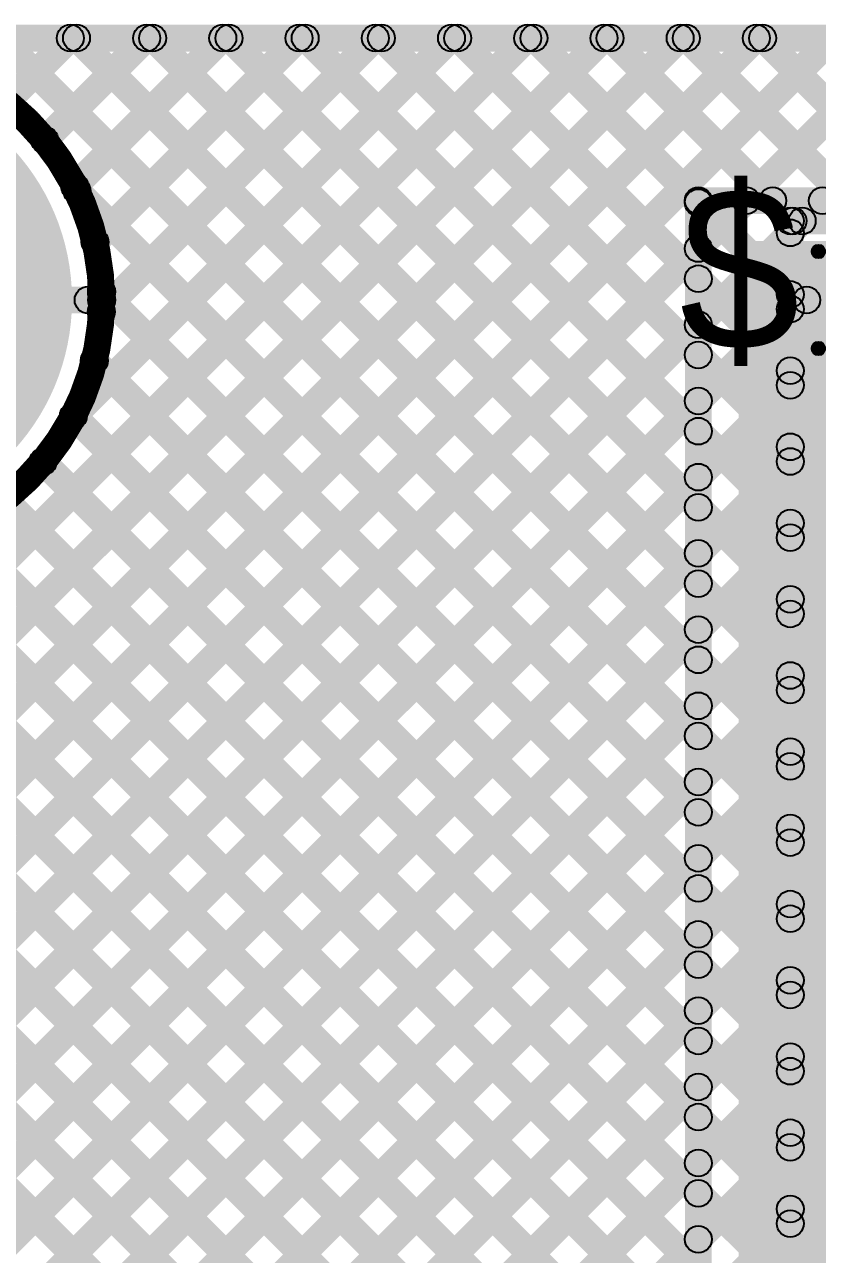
# Model space of a CAD drawing. Header units: millimetres. Extents: x -0.19 to 0.89, y -0.11 to 1.68.
# Drawn here: x 0.0651 to 0.3593, y 1.2206 to 1.677 of the extents above; entities that cross this region are included whole.
import ezdxf

# ---------------------------------------------------------------- set-up
doc = ezdxf.new("R2010")
doc.units = ezdxf.units.MM
doc.header["$MEASUREMENT"] = 0
for name, color, linetype in [('BottomLayer', 5, 'Continuous'), ('BottomPaste', 16, 'Continuous'), ('BottomSolder', 6, 'Continuous'), ('TopLayer', 1, 'Continuous'), ('TopOverlay', 2, 'Continuous'), ('TopPaste', 8, 'Continuous'), ('TopSolder', 216, 'Continuous')]:
    doc.layers.add(name, color=color, linetype=linetype)

# ---------------------------------------------------------------- blocks, each defined once
blk = doc.blocks.new('RES_0603_B_4')
at = {"layer": 'BottomLayer'}
for points in [[(-0.045, -0.0175), (-0.045, 0.0175), (-0.015, 0.0175), (-0.015, -0.0175)], [(0.015, -0.0175), (0.015, 0.0175), (0.045, 0.0175), (0.045, -0.0175)]]:
    blk.add_hatch(color=5, dxfattribs=at).paths.add_polyline_path(points)
at = {"layer": 'BottomPaste'}
for points in [[(-0.045, -0.0175), (-0.045, 0.0175), (-0.015, 0.0175), (-0.015, -0.0175)], [(0.015, -0.0175), (0.015, 0.0175), (0.045, 0.0175), (0.045, -0.0175)]]:
    blk.add_hatch(color=16, dxfattribs=at).paths.add_polyline_path(points)
at = {"layer": 'BottomSolder'}
for points in [[(-0.049, -0.0215), (-0.049, 0.0215), (-0.011, 0.0215), (-0.011, -0.0215)], [(0.011, -0.0215), (0.011, 0.0215), (0.049, 0.0215), (0.049, -0.0215)]]:
    blk.add_hatch(color=6, dxfattribs=at).paths.add_polyline_path(points)
blk = doc.blocks.new('LED_0402_7')
at = {"layer": 'TopLayer'}
for points in [[(-0.02834, -0.01378), (-0.02834, 0.01378), (-0.00866, 0.01378), (-0.00866, -0.01378)], [(0.00866, -0.01378), (0.00866, 0.01378), (0.02834, 0.01378), (0.02834, -0.01378)]]:
    blk.add_hatch(color=1, dxfattribs=at).paths.add_polyline_path(points)
at = {"layer": 'TopOverlay'}
h = blk.add_hatch(color=2, dxfattribs=at)
edge = h.paths.add_edge_path()
edge.add_arc((-0.033, 0.018), 0.0025, 0, 360)
h = blk.add_hatch(color=2, dxfattribs=at)
edge = h.paths.add_edge_path()
edge.add_arc((-0.033, 0.018), 0.0025, 0, 360)
for points in [[(-0.0085, 0.0205), (-0.0085, 0.0155), (-0.033, 0.0155), (-0.033, 0.0205)], [(0.034, 0.0205), (0.034, 0.0155), (0.0085, 0.0155), (0.0085, 0.0205)], [(0.034, -0.02), (0.054, -0.02), (0.054, 0.02), (0.034, 0.02)], [(-0.0355, 0.018), (-0.0305, 0.018), (-0.0305, -0.018), (-0.0355, -0.018)], [(0.0315, 0.018), (0.0365, 0.018), (0.0365, -0.018), (0.0315, -0.018)], [(-0.0085, -0.0155), (-0.0085, -0.0205), (-0.033, -0.0205), (-0.033, -0.0155)], [(0.034, -0.0155), (0.034, -0.0205), (0.0085, -0.0205), (0.0085, -0.0155)]]:
    blk.add_hatch(color=2, dxfattribs=at).paths.add_polyline_path(points)
h = blk.add_hatch(color=2, dxfattribs=at)
edge = h.paths.add_edge_path()
edge.add_arc((-0.0085, 0.018), 0.0025, 0, 360)
h = blk.add_hatch(color=2, dxfattribs=at)
edge = h.paths.add_edge_path()
edge.add_arc((0.0085, 0.018), 0.0025, 0, 360)
h = blk.add_hatch(color=2, dxfattribs=at)
edge = h.paths.add_edge_path()
edge.add_arc((0.034, 0.018), 0.0025, 0, 360)
h = blk.add_hatch(color=2, dxfattribs=at)
edge = h.paths.add_edge_path()
edge.add_arc((0.034, 0.018), 0.0025, 0, 360)
h = blk.add_hatch(color=2, dxfattribs=at)
edge = h.paths.add_edge_path()
edge.add_arc((-0.033, -0.018), 0.0025, 0, 360)
h = blk.add_hatch(color=2, dxfattribs=at)
edge = h.paths.add_edge_path()
edge.add_arc((-0.033, -0.018), 0.0025, 0, 360)
h = blk.add_hatch(color=2, dxfattribs=at)
edge = h.paths.add_edge_path()
edge.add_arc((-0.0085, -0.018), 0.0025, 0, 360)
h = blk.add_hatch(color=2, dxfattribs=at)
edge = h.paths.add_edge_path()
edge.add_arc((0.0085, -0.018), 0.0025, 0, 360)
h = blk.add_hatch(color=2, dxfattribs=at)
edge = h.paths.add_edge_path()
edge.add_arc((0.034, -0.018), 0.0025, 0, 360)
h = blk.add_hatch(color=2, dxfattribs=at)
edge = h.paths.add_edge_path()
edge.add_arc((0.034, -0.018), 0.0025, 0, 360)
at = {"layer": 'TopPaste'}
for points in [[(-0.02834, -0.01378), (-0.02834, 0.01378), (-0.00866, 0.01378), (-0.00866, -0.01378)], [(0.00866, -0.01378), (0.00866, 0.01378), (0.02834, 0.01378), (0.02834, -0.01378)]]:
    blk.add_hatch(color=8, dxfattribs=at).paths.add_polyline_path(points)
at = {"layer": 'TopSolder'}
for points in [[(-0.03234, -0.01778), (-0.03234, 0.01778), (-0.00466, 0.01778), (-0.00466, -0.01778)], [(0.00466, -0.01778), (0.00466, 0.01778), (0.03234, 0.01778), (0.03234, -0.01778)]]:
    blk.add_hatch(color=216, dxfattribs=at).paths.add_polyline_path(points)
at = {"layer": 'TopOverlay'}
for centre in [(-0.033, 0.018), (-0.033, 0.018), (-0.0085, 0.018), (0.0085, 0.018), (0.034, 0.018), (0.034, 0.018), (-0.033, -0.018), (-0.033, -0.018), (-0.0085, -0.018), (0.0085, -0.018), (0.034, -0.018), (0.034, -0.018)]:
    blk.add_circle(centre, 0.0025, dxfattribs=at)

msp = doc.modelspace()

# ---------------------------------------------------------------- hatches: boundary and pattern name
at = {"layer": 'BottomLayer'}
for points in [[(-0.09446, 1.2055), (-0.10154, 1.21257), (0.36143, 1.67554), (0.3685, 1.66846)], [(-0.09446, 1.23378), (-0.10154, 1.24085), (0.33315, 1.67554), (0.34022, 1.66846)], [(-0.09446, 1.26207), (-0.10154, 1.26914), (0.30486, 1.67554), (0.31193, 1.66846)], [(-0.09446, 1.29035), (-0.10154, 1.29742), (0.27658, 1.67554), (0.28365, 1.66846)], [(-0.09446, 1.31864), (-0.10154, 1.32571), (0.24829, 1.67554), (0.25536, 1.66846)], [(-0.096, 1.667), (-0.096, 1.677), (0.886, 1.677), (0.886, 1.667)], [(0.05259, 1.66846), (0.05966, 1.67554), (0.31869, 1.41651), (0.31161, 1.40944)], [(0.06185, 1.64466), (0.05478, 1.65173), (0.07859, 1.67554), (0.08566, 1.66846)], [(0.0761, 1.63062), (0.06902, 1.63769), (0.10687, 1.67554), (0.11394, 1.66846)], [(0.08678, 1.52816), (0.0797, 1.53523), (0.22001, 1.67554), (0.22708, 1.66846)], [(0.08724, 1.61347), (0.08017, 1.62054), (0.13516, 1.67554), (0.14223, 1.66846)], [(0.08087, 1.66846), (0.08795, 1.67554), (0.31869, 1.4448), (0.31161, 1.43773)], [(0.09478, 1.59274), (0.08771, 1.59981), (0.16344, 1.67554), (0.17051, 1.66846)], [(0.09717, 1.56684), (0.0901, 1.57391), (0.19173, 1.67554), (0.1988, 1.66846)], [(0.10916, 1.66846), (0.11623, 1.67554), (0.31869, 1.47308), (0.31161, 1.46601)], [(0.13744, 1.66846), (0.14451, 1.67554), (0.31869, 1.50136), (0.31161, 1.49429)], [(0.16573, 1.66846), (0.1728, 1.67554), (0.31869, 1.52965), (0.31161, 1.52258)], [(0.19401, 1.66846), (0.20108, 1.67554), (0.31869, 1.55793), (0.31161, 1.55086)], [(0.2223, 1.66846), (0.22937, 1.67554), (0.31869, 1.58622), (0.31161, 1.57915)], [(0.25058, 1.66846), (0.25765, 1.67554), (0.31869, 1.6145), (0.31161, 1.60743)], [(0.27886, 1.66846), (0.28594, 1.67554), (0.34628, 1.61519), (0.33921, 1.60812)], [(0.30715, 1.66846), (0.31422, 1.67554), (0.37457, 1.61519), (0.3675, 1.60812)], [(0.33644, 1.60812), (0.32937, 1.61519), (0.38972, 1.67554), (0.39679, 1.66846)], [(0.33543, 1.66846), (0.3425, 1.67554), (0.4072, 1.61084), (0.40013, 1.60377)], [(0.36472, 1.60812), (0.35765, 1.61519), (0.418, 1.67554), (0.42507, 1.66846)], [(0.08101, 1.61177), (0.08808, 1.61884), (0.31869, 1.38823), (0.31161, 1.38116)], [(0.31515, 1.60665), (0.31515, 1.61665), (0.38315, 1.61665), (0.38315, 1.60665)], [(0.32015, 0.793), (0.31015, 0.793), (0.31015, 1.61165), (0.32015, 1.61165)], [(-0.09446, 1.17721), (-0.10154, 1.18428), (0.31161, 1.59743), (0.31869, 1.59036)], [(0.33015, -0.02135), (0.36815, -0.02135), (0.36815, 1.59665), (0.33015, 1.59665)], [(0, 1.5698), (0, 1.5798), (0.08874, 1.5798), (0.08874, 1.5698)], [(0.09015, 1.57433), (0.09723, 1.5814), (0.31869, 1.35994), (0.31161, 1.35287)], [(-0.09446, 1.14893), (-0.10154, 1.156), (0.31161, 1.56915), (0.31869, 1.56208)], [(0.08746, 1.54874), (0.09453, 1.55581), (0.31869, 1.33166), (0.31161, 1.32459)], [(-0.09446, 1.12064), (-0.10154, 1.12772), (0.31161, 1.54087), (0.31869, 1.53379)], [(0.07972, 1.52819), (0.08679, 1.53527), (0.31869, 1.30337), (0.31161, 1.2963)], [(-0.10154, 1.51146), (-0.09446, 1.51853), (0.31869, 1.10538), (0.31161, 1.09831)], [(0.06843, 1.5112), (0.0755, 1.51827), (0.31869, 1.27509), (0.31161, 1.26802)], [(-0.09446, 1.09236), (-0.10154, 1.09943), (0.31161, 1.51258), (0.31869, 1.50551)], [(0.05405, 1.4973), (0.06112, 1.50437), (0.31869, 1.24681), (0.31161, 1.23973)], [(-0.05416, 1.49237), (-0.04709, 1.49945), (0.31869, 1.13367), (0.31161, 1.1266)], [(0.03654, 1.48653), (0.04361, 1.4936), (0.31869, 1.21852), (0.31161, 1.21145)], [(-0.10154, 1.48318), (-0.09446, 1.49025), (0.31869, 1.0771), (0.31161, 1.07003)], [(-0.09446, 1.06408), (-0.10154, 1.07115), (0.31161, 1.4843), (0.31869, 1.47723)], [(-0.01136, 1.47785), (-0.00429, 1.48493), (0.31869, 1.16195), (0.31161, 1.15488)], [(0.01533, 1.47945), (0.02241, 1.48652), (0.31869, 1.19024), (0.31161, 1.18317)], [(-0.10154, 1.45489), (-0.09446, 1.46197), (0.31869, 1.04882), (0.31161, 1.04174)], [(-0.09446, 1.03579), (-0.10154, 1.04286), (0.31161, 1.45601), (0.31869, 1.44894)], [(-0.10154, 1.42661), (-0.09446, 1.43368), (0.31869, 1.02053), (0.31161, 1.01346)], [(-0.09446, 1.00751), (-0.10154, 1.01458), (0.31161, 1.42773), (0.31869, 1.42066)], [(-0.10154, 1.39833), (-0.09446, 1.4054), (0.31869, 0.99225), (0.31161, 0.98518)], [(-0.09446, 0.97922), (-0.10154, 0.98629), (0.31161, 1.39944), (0.31869, 1.39237)], [(-0.09446, 0.95094), (-0.10154, 0.95801), (0.31161, 1.37116), (0.31869, 1.36409)], [(-0.09446, 0.92265), (-0.10154, 0.92973), (0.31161, 1.34288), (0.31869, 1.3358)], [(-0.09446, 0.89437), (-0.10154, 0.90144), (0.31161, 1.31459), (0.31869, 1.30752)], [(-0.09446, 0.86609), (-0.10154, 0.87316), (0.31161, 1.28631), (0.31869, 1.27924)], [(-0.08457, 0.84769), (-0.09164, 0.85476), (0.31161, 1.25802), (0.31869, 1.25095)], [(-0.08314, 0.82084), (-0.09021, 0.82791), (0.31161, 1.22974), (0.31869, 1.22267)]]:
    msp.add_hatch(color=5, dxfattribs=at).paths.add_polyline_path(points)
h = msp.add_hatch(color=5, dxfattribs=at)
edge = h.paths.add_edge_path()
edge.add_arc((0.08212, 1.672), 0.005, 0, 360)
h = msp.add_hatch(color=5, dxfattribs=at)
edge = h.paths.add_edge_path()
edge.add_arc((0.08441, 1.672), 0.005, 0, 360)
h = msp.add_hatch(color=5, dxfattribs=at)
edge = h.paths.add_edge_path()
edge.add_arc((0.11041, 1.672), 0.005, 0, 360)
h = msp.add_hatch(color=5, dxfattribs=at)
edge = h.paths.add_edge_path()
edge.add_arc((0.11269, 1.672), 0.005, 0, 360)
h = msp.add_hatch(color=5, dxfattribs=at)
edge = h.paths.add_edge_path()
edge.add_arc((0.13869, 1.672), 0.005, 0, 360)
h = msp.add_hatch(color=5, dxfattribs=at)
edge = h.paths.add_edge_path()
edge.add_arc((0.14098, 1.672), 0.005, 0, 360)
h = msp.add_hatch(color=5, dxfattribs=at)
edge = h.paths.add_edge_path()
edge.add_arc((0.16698, 1.672), 0.005, 0, 360)
h = msp.add_hatch(color=5, dxfattribs=at)
edge = h.paths.add_edge_path()
edge.add_arc((0.16926, 1.672), 0.005, 0, 360)
h = msp.add_hatch(color=5, dxfattribs=at)
edge = h.paths.add_edge_path()
edge.add_arc((0.19526, 1.672), 0.005, 0, 360)
h = msp.add_hatch(color=5, dxfattribs=at)
edge = h.paths.add_edge_path()
edge.add_arc((0.19755, 1.672), 0.005, 0, 360)
h = msp.add_hatch(color=5, dxfattribs=at)
edge = h.paths.add_edge_path()
edge.add_arc((0.22355, 1.672), 0.005, 0, 360)
h = msp.add_hatch(color=5, dxfattribs=at)
edge = h.paths.add_edge_path()
edge.add_arc((0.22583, 1.672), 0.005, 0, 360)
h = msp.add_hatch(color=5, dxfattribs=at)
edge = h.paths.add_edge_path()
edge.add_arc((0.25183, 1.672), 0.005, 0, 360)
h = msp.add_hatch(color=5, dxfattribs=at)
edge = h.paths.add_edge_path()
edge.add_arc((0.25412, 1.672), 0.005, 0, 360)
h = msp.add_hatch(color=5, dxfattribs=at)
edge = h.paths.add_edge_path()
edge.add_arc((0.28011, 1.672), 0.005, 0, 360)
h = msp.add_hatch(color=5, dxfattribs=at)
edge = h.paths.add_edge_path()
edge.add_arc((0.2824, 1.672), 0.005, 0, 360)
h = msp.add_hatch(color=5, dxfattribs=at)
edge = h.paths.add_edge_path()
edge.add_arc((0.3084, 1.672), 0.005, 0, 360)
h = msp.add_hatch(color=5, dxfattribs=at)
edge = h.paths.add_edge_path()
edge.add_arc((0.31068, 1.672), 0.005, 0, 360)
h = msp.add_hatch(color=5, dxfattribs=at)
edge = h.paths.add_edge_path()
edge.add_arc((0.33668, 1.672), 0.005, 0, 360)
h = msp.add_hatch(color=5, dxfattribs=at)
edge = h.paths.add_edge_path()
edge.add_arc((0.33897, 1.672), 0.005, 0, 360)
h = msp.add_hatch(color=5, dxfattribs=at)
edge = h.paths.add_edge_path()
edge.add_arc((0, 1.5748), 0.07874, 0, 360)
h = msp.add_hatch(color=5, dxfattribs=at)
edge = h.paths.add_edge_path()
edge.add_arc((0.07256, 1.63415), 0.005, 0, 360)
h = msp.add_hatch(color=5, dxfattribs=at)
edge = h.paths.add_edge_path()
edge.add_arc((0.0837, 1.61701), 0.005, 0, 360)
h = msp.add_hatch(color=5, dxfattribs=at)
edge = h.paths.add_edge_path()
edge.add_arc((0.08454, 1.6153), 0.005, 0, 360)
h = msp.add_hatch(color=5, dxfattribs=at)
edge = h.paths.add_edge_path()
edge.add_arc((0.31515, 1.61165), 0.005, 0, 360)
h = msp.add_hatch(color=5, dxfattribs=at)
edge = h.paths.add_edge_path()
edge.add_arc((0.31515, 1.61165), 0.005, 0, 360)
h = msp.add_hatch(color=5, dxfattribs=at)
edge = h.paths.add_edge_path()
edge.add_arc((0.31515, 1.61097), 0.005, 0, 360)
h = msp.add_hatch(color=5, dxfattribs=at)
edge = h.paths.add_edge_path()
edge.add_arc((0.3329, 1.61165), 0.005, 0, 360)
h = msp.add_hatch(color=5, dxfattribs=at)
edge = h.paths.add_edge_path()
edge.add_arc((0.34275, 1.61165), 0.005, 0, 360)
h = msp.add_hatch(color=5, dxfattribs=at)
edge = h.paths.add_edge_path()
edge.add_arc((0.36119, 1.61165), 0.005, 0, 360)
h = msp.add_hatch(color=5, dxfattribs=at)
edge = h.paths.add_edge_path()
edge.add_arc((0.09125, 1.59627), 0.005, 0, 360)
h = msp.add_hatch(color=5, dxfattribs=at)
edge = h.paths.add_edge_path()
edge.add_arc((0.31515, 1.5939), 0.005, 0, 360)
h = msp.add_hatch(color=5, dxfattribs=at)
edge = h.paths.add_edge_path()
edge.add_arc((0.31515, 1.58268), 0.005, 0, 360)
h = msp.add_hatch(color=5, dxfattribs=at)
edge = h.paths.add_edge_path()
edge.add_arc((0.08874, 1.5748), 0.005, 0, 360)
h = msp.add_hatch(color=5, dxfattribs=at)
edge = h.paths.add_edge_path()
edge.add_arc((0.09369, 1.57787), 0.005, 0, 360)
h = msp.add_hatch(color=5, dxfattribs=at)
edge = h.paths.add_edge_path()
edge.add_arc((0.09374, 1.5748), 0.005, 0, 360)
h = msp.add_hatch(color=5, dxfattribs=at)
edge = h.paths.add_edge_path()
edge.add_arc((0.09364, 1.57037), 0.005, 0, 360)
h = msp.add_hatch(color=5, dxfattribs=at)
edge = h.paths.add_edge_path()
edge.add_arc((0.31515, 1.56561), 0.005, 0, 360)
h = msp.add_hatch(color=5, dxfattribs=at)
edge = h.paths.add_edge_path()
edge.add_arc((0.09099, 1.55228), 0.005, 0, 360)
h = msp.add_hatch(color=5, dxfattribs=at)
edge = h.paths.add_edge_path()
edge.add_arc((0.31515, 1.5544), 0.005, 0, 360)
h = msp.add_hatch(color=5, dxfattribs=at)
edge = h.paths.add_edge_path()
edge.add_arc((0.31515, 1.53733), 0.005, 0, 360)
h = msp.add_hatch(color=5, dxfattribs=at)
edge = h.paths.add_edge_path()
edge.add_arc((0.08324, 1.5317), 0.005, 0, 360)
h = msp.add_hatch(color=5, dxfattribs=at)
edge = h.paths.add_edge_path()
edge.add_arc((0.08326, 1.53173), 0.005, 0, 360)
h = msp.add_hatch(color=5, dxfattribs=at)
edge = h.paths.add_edge_path()
edge.add_arc((0.31515, 1.52611), 0.005, 0, 360)
h = msp.add_hatch(color=5, dxfattribs=at)
edge = h.paths.add_edge_path()
edge.add_arc((0.07197, 1.51474), 0.005, 0, 360)
h = msp.add_hatch(color=5, dxfattribs=at)
edge = h.paths.add_edge_path()
edge.add_arc((0.31515, 1.50905), 0.005, 0, 360)
h = msp.add_hatch(color=5, dxfattribs=at)
edge = h.paths.add_edge_path()
edge.add_arc((0.31515, 1.49783), 0.005, 0, 360)
h = msp.add_hatch(color=5, dxfattribs=at)
edge = h.paths.add_edge_path()
edge.add_arc((0.31515, 1.48076), 0.005, 0, 360)
h = msp.add_hatch(color=5, dxfattribs=at)
edge = h.paths.add_edge_path()
edge.add_arc((0.31515, 1.46954), 0.005, 0, 360)
h = msp.add_hatch(color=5, dxfattribs=at)
edge = h.paths.add_edge_path()
edge.add_arc((0.31515, 1.45248), 0.005, 0, 360)
h = msp.add_hatch(color=5, dxfattribs=at)
edge = h.paths.add_edge_path()
edge.add_arc((0.31515, 1.44126), 0.005, 0, 360)
h = msp.add_hatch(color=5, dxfattribs=at)
edge = h.paths.add_edge_path()
edge.add_arc((0.31515, 1.42419), 0.005, 0, 360)
h = msp.add_hatch(color=5, dxfattribs=at)
edge = h.paths.add_edge_path()
edge.add_arc((0.31515, 1.41298), 0.005, 0, 360)
h = msp.add_hatch(color=5, dxfattribs=at)
edge = h.paths.add_edge_path()
edge.add_arc((0.31515, 1.39591), 0.005, 0, 360)
h = msp.add_hatch(color=5, dxfattribs=at)
edge = h.paths.add_edge_path()
edge.add_arc((0.31515, 1.38469), 0.005, 0, 360)
h = msp.add_hatch(color=5, dxfattribs=at)
edge = h.paths.add_edge_path()
edge.add_arc((0.31515, 1.36762), 0.005, 0, 360)
h = msp.add_hatch(color=5, dxfattribs=at)
edge = h.paths.add_edge_path()
edge.add_arc((0.31515, 1.35641), 0.005, 0, 360)
h = msp.add_hatch(color=5, dxfattribs=at)
edge = h.paths.add_edge_path()
edge.add_arc((0.31515, 1.33934), 0.005, 0, 360)
h = msp.add_hatch(color=5, dxfattribs=at)
edge = h.paths.add_edge_path()
edge.add_arc((0.31515, 1.32812), 0.005, 0, 360)
h = msp.add_hatch(color=5, dxfattribs=at)
edge = h.paths.add_edge_path()
edge.add_arc((0.31515, 1.31106), 0.005, 0, 360)
h = msp.add_hatch(color=5, dxfattribs=at)
edge = h.paths.add_edge_path()
edge.add_arc((0.31515, 1.29984), 0.005, 0, 360)
h = msp.add_hatch(color=5, dxfattribs=at)
edge = h.paths.add_edge_path()
edge.add_arc((0.31515, 1.28277), 0.005, 0, 360)
h = msp.add_hatch(color=5, dxfattribs=at)
edge = h.paths.add_edge_path()
edge.add_arc((0.31515, 1.27155), 0.005, 0, 360)
h = msp.add_hatch(color=5, dxfattribs=at)
edge = h.paths.add_edge_path()
edge.add_arc((0.31515, 1.25449), 0.005, 0, 360)
h = msp.add_hatch(color=5, dxfattribs=at)
edge = h.paths.add_edge_path()
edge.add_arc((0.31515, 1.24327), 0.005, 0, 360)
h = msp.add_hatch(color=5, dxfattribs=at)
edge = h.paths.add_edge_path()
edge.add_arc((0.31515, 1.2262), 0.005, 0, 360)
at = {"layer": 'BottomSolder'}
h = msp.add_hatch(color=6, dxfattribs=at)
edge = h.paths.add_edge_path()
edge.add_arc((0, 1.5748), 0.08274, 0, 360)
at = {"layer": 'TopLayer'}
for points in [[(-0.09446, 1.17721), (-0.10154, 1.18428), (0.38972, 1.67554), (0.39679, 1.66846)], [(-0.09446, 1.2055), (-0.10154, 1.21257), (0.36143, 1.67554), (0.3685, 1.66846)], [(-0.09446, 1.29035), (-0.10154, 1.29742), (0.27658, 1.67554), (0.28365, 1.66846)], [(-0.09446, 1.31864), (-0.10154, 1.32571), (0.24829, 1.67554), (0.25536, 1.66846)], [(-0.09446, 1.23378), (-0.10154, 1.24085), (0.33315, 1.67554), (0.34022, 1.66846)], [(-0.09446, 1.26207), (-0.10154, 1.26914), (0.30486, 1.67554), (0.31193, 1.66846)], [(-0.096, 1.667), (-0.096, 1.677), (0.886, 1.677), (0.886, 1.667)], [(0.05259, 1.66846), (0.05966, 1.67554), (0.35279, 1.38241), (0.34572, 1.37534)], [(0.06185, 1.64466), (0.05478, 1.65173), (0.07859, 1.67554), (0.08566, 1.66846)], [(0.0761, 1.63062), (0.06902, 1.63769), (0.10687, 1.67554), (0.11394, 1.66846)], [(0.08678, 1.52816), (0.0797, 1.53523), (0.22001, 1.67554), (0.22708, 1.66846)], [(0.08724, 1.61347), (0.08017, 1.62054), (0.13516, 1.67554), (0.14223, 1.66846)], [(0.08087, 1.66846), (0.08795, 1.67554), (0.35279, 1.41069), (0.34572, 1.40362)], [(0.09478, 1.59274), (0.08771, 1.59981), (0.16344, 1.67554), (0.17051, 1.66846)], [(0.09717, 1.56684), (0.0901, 1.57391), (0.19173, 1.67554), (0.1988, 1.66846)], [(0.10916, 1.66846), (0.11623, 1.67554), (0.35279, 1.43898), (0.34572, 1.43191)], [(0.13744, 1.66846), (0.14451, 1.67554), (0.35279, 1.46726), (0.34572, 1.46019)], [(0.16573, 1.66846), (0.1728, 1.67554), (0.35279, 1.49555), (0.34572, 1.48848)], [(0.19401, 1.66846), (0.20108, 1.67554), (0.35279, 1.52383), (0.34572, 1.51676)], [(0.2223, 1.66846), (0.22937, 1.67554), (0.35279, 1.55212), (0.34572, 1.54504)], [(0.25058, 1.66846), (0.25765, 1.67554), (0.35279, 1.5804), (0.34572, 1.57333)], [(0.27886, 1.66846), (0.28594, 1.67554), (0.35379, 1.60769), (0.34672, 1.60061)], [(0.30715, 1.66846), (0.31422, 1.67554), (0.38207, 1.60769), (0.375, 1.60061)], [(0.33543, 1.66846), (0.3425, 1.67554), (0.41092, 1.60712), (0.40385, 1.60005)], [(0.35722, 1.60061), (0.35015, 1.60769), (0.418, 1.67554), (0.42507, 1.66846)], [(0.08101, 1.61177), (0.08808, 1.61884), (0.35279, 1.35412), (0.34572, 1.34705)], [(0.35279, 1.59618), (0.34572, 1.60325), (0.35015, 1.60769), (0.35722, 1.60061)], [(0.34925, 1.59915), (0.34925, 1.60915), (0.40125, 1.60915), (0.40125, 1.59915)], [(-0.09446, 1.14893), (-0.10154, 1.156), (0.34572, 1.60325), (0.35279, 1.59618)], [(0.35425, 0.905), (0.34425, 0.905), (0.34425, 1.60415), (0.35425, 1.60415)], [(0, 1.5698), (0, 1.5798), (0.08874, 1.5798), (0.08874, 1.5698)], [(0.09015, 1.57433), (0.09723, 1.5814), (0.35279, 1.32584), (0.34572, 1.31877)], [(0.35536, 1.5698), (0.35536, 1.5798), (0.3752, 1.5798), (0.3752, 1.5698)], [(-0.09446, 1.12064), (-0.10154, 1.12772), (0.34572, 1.57497), (0.35279, 1.5679)], [(0.08746, 1.54874), (0.09453, 1.55581), (0.35279, 1.29756), (0.34572, 1.29049)], [(-0.09446, 1.09236), (-0.10154, 1.09943), (0.34572, 1.54668), (0.35279, 1.53961)], [(0.07972, 1.52819), (0.08679, 1.53527), (0.35279, 1.26927), (0.34572, 1.2622)], [(-0.10154, 1.51146), (-0.09446, 1.51853), (0.35279, 1.07128), (0.34572, 1.06421)], [(-0.09446, 1.06408), (-0.10154, 1.07115), (0.34572, 1.5184), (0.35279, 1.51133)], [(0.06843, 1.5112), (0.0755, 1.51827), (0.35279, 1.24099), (0.34572, 1.23392)], [(0.05405, 1.4973), (0.06112, 1.50437), (0.35279, 1.2127), (0.34572, 1.20563)], [(-0.05416, 1.49237), (-0.04709, 1.49945), (0.35279, 1.09957), (0.34572, 1.0925)], [(0.03654, 1.48653), (0.04361, 1.4936), (0.35279, 1.18442), (0.34572, 1.17735)], [(-0.10154, 1.48318), (-0.09446, 1.49025), (0.35279, 1.043), (0.34572, 1.03593)], [(-0.09446, 1.03579), (-0.10154, 1.04286), (0.34572, 1.49012), (0.35279, 1.48304)], [(-0.01136, 1.47785), (-0.00429, 1.48493), (0.35279, 1.12785), (0.34572, 1.12078)], [(0.01533, 1.47945), (0.02241, 1.48652), (0.35279, 1.15613), (0.34572, 1.14906)], [(-0.10154, 1.45489), (-0.09446, 1.46197), (0.35279, 1.01471), (0.34572, 1.00764)], [(-0.09446, 1.00751), (-0.10154, 1.01458), (0.34572, 1.46183), (0.35279, 1.45476)], [(-0.10154, 1.42661), (-0.09446, 1.43368), (0.35279, 0.98643), (0.34572, 0.97936)], [(-0.09446, 0.97922), (-0.10154, 0.98629), (0.34572, 1.43355), (0.35279, 1.42648)], [(-0.10154, 1.39833), (-0.09446, 1.4054), (0.35279, 0.95814), (0.34572, 0.95107)], [(-0.09446, 0.95094), (-0.10154, 0.95801), (0.34572, 1.40526), (0.35279, 1.39819)], [(-0.09446, 0.92265), (-0.10154, 0.92973), (0.34572, 1.37698), (0.35279, 1.36991)], [(-0.08737, 0.90146), (-0.09444, 0.90854), (0.34572, 1.34869), (0.35279, 1.34162)], [(-0.05909, 0.90146), (-0.06616, 0.90854), (0.34572, 1.32041), (0.35279, 1.31334)], [(-0.0308, 0.90146), (-0.03787, 0.90854), (0.34572, 1.29213), (0.35279, 1.28505)], [(-0.00252, 0.90146), (-0.00959, 0.90854), (0.34572, 1.26384), (0.35279, 1.25677)], [(0.02577, 0.90146), (0.0187, 0.90854), (0.34572, 1.23556), (0.35279, 1.22849)]]:
    msp.add_hatch(color=1, dxfattribs=at).paths.add_polyline_path(points)
h = msp.add_hatch(color=1, dxfattribs=at)
edge = h.paths.add_edge_path()
edge.add_arc((0.08212, 1.672), 0.005, 0, 360)
h = msp.add_hatch(color=1, dxfattribs=at)
edge = h.paths.add_edge_path()
edge.add_arc((0.08441, 1.672), 0.005, 0, 360)
h = msp.add_hatch(color=1, dxfattribs=at)
edge = h.paths.add_edge_path()
edge.add_arc((0.11041, 1.672), 0.005, 0, 360)
h = msp.add_hatch(color=1, dxfattribs=at)
edge = h.paths.add_edge_path()
edge.add_arc((0.11269, 1.672), 0.005, 0, 360)
h = msp.add_hatch(color=1, dxfattribs=at)
edge = h.paths.add_edge_path()
edge.add_arc((0.13869, 1.672), 0.005, 0, 360)
h = msp.add_hatch(color=1, dxfattribs=at)
edge = h.paths.add_edge_path()
edge.add_arc((0.14098, 1.672), 0.005, 0, 360)
h = msp.add_hatch(color=1, dxfattribs=at)
edge = h.paths.add_edge_path()
edge.add_arc((0.16698, 1.672), 0.005, 0, 360)
h = msp.add_hatch(color=1, dxfattribs=at)
edge = h.paths.add_edge_path()
edge.add_arc((0.16926, 1.672), 0.005, 0, 360)
h = msp.add_hatch(color=1, dxfattribs=at)
edge = h.paths.add_edge_path()
edge.add_arc((0.19526, 1.672), 0.005, 0, 360)
h = msp.add_hatch(color=1, dxfattribs=at)
edge = h.paths.add_edge_path()
edge.add_arc((0.19755, 1.672), 0.005, 0, 360)
h = msp.add_hatch(color=1, dxfattribs=at)
edge = h.paths.add_edge_path()
edge.add_arc((0.22355, 1.672), 0.005, 0, 360)
h = msp.add_hatch(color=1, dxfattribs=at)
edge = h.paths.add_edge_path()
edge.add_arc((0.22583, 1.672), 0.005, 0, 360)
h = msp.add_hatch(color=1, dxfattribs=at)
edge = h.paths.add_edge_path()
edge.add_arc((0.25183, 1.672), 0.005, 0, 360)
h = msp.add_hatch(color=1, dxfattribs=at)
edge = h.paths.add_edge_path()
edge.add_arc((0.25412, 1.672), 0.005, 0, 360)
h = msp.add_hatch(color=1, dxfattribs=at)
edge = h.paths.add_edge_path()
edge.add_arc((0.28011, 1.672), 0.005, 0, 360)
h = msp.add_hatch(color=1, dxfattribs=at)
edge = h.paths.add_edge_path()
edge.add_arc((0.2824, 1.672), 0.005, 0, 360)
h = msp.add_hatch(color=1, dxfattribs=at)
edge = h.paths.add_edge_path()
edge.add_arc((0.3084, 1.672), 0.005, 0, 360)
h = msp.add_hatch(color=1, dxfattribs=at)
edge = h.paths.add_edge_path()
edge.add_arc((0.31068, 1.672), 0.005, 0, 360)
h = msp.add_hatch(color=1, dxfattribs=at)
edge = h.paths.add_edge_path()
edge.add_arc((0.33668, 1.672), 0.005, 0, 360)
h = msp.add_hatch(color=1, dxfattribs=at)
edge = h.paths.add_edge_path()
edge.add_arc((0.33897, 1.672), 0.005, 0, 360)
h = msp.add_hatch(color=1, dxfattribs=at)
edge = h.paths.add_edge_path()
edge.add_arc((0, 1.5748), 0.07874, 0, 360)
h = msp.add_hatch(color=1, dxfattribs=at)
edge = h.paths.add_edge_path()
edge.add_arc((0.07256, 1.63415), 0.005, 0, 360)
h = msp.add_hatch(color=1, dxfattribs=at)
edge = h.paths.add_edge_path()
edge.add_arc((0.0837, 1.61701), 0.005, 0, 360)
h = msp.add_hatch(color=1, dxfattribs=at)
edge = h.paths.add_edge_path()
edge.add_arc((0.08454, 1.6153), 0.005, 0, 360)
h = msp.add_hatch(color=1, dxfattribs=at)
edge = h.paths.add_edge_path()
edge.add_arc((0.34925, 1.60415), 0.005, 0, 360)
h = msp.add_hatch(color=1, dxfattribs=at)
edge = h.paths.add_edge_path()
edge.add_arc((0.34925, 1.60415), 0.005, 0, 360)
h = msp.add_hatch(color=1, dxfattribs=at)
edge = h.paths.add_edge_path()
edge.add_arc((0.35025, 1.60415), 0.005, 0, 360)
h = msp.add_hatch(color=1, dxfattribs=at)
edge = h.paths.add_edge_path()
edge.add_arc((0.35368, 1.60415), 0.005, 0, 360)
h = msp.add_hatch(color=1, dxfattribs=at)
edge = h.paths.add_edge_path()
edge.add_arc((0.35368, 1.60415), 0.005, 0, 360)
h = msp.add_hatch(color=1, dxfattribs=at)
edge = h.paths.add_edge_path()
edge.add_arc((0.34925, 1.59972), 0.005, 0, 360)
h = msp.add_hatch(color=1, dxfattribs=at)
edge = h.paths.add_edge_path()
edge.add_arc((0.34925, 1.59972), 0.005, 0, 360)
h = msp.add_hatch(color=1, dxfattribs=at)
edge = h.paths.add_edge_path()
edge.add_arc((0.09125, 1.59627), 0.005, 0, 360)
h = msp.add_hatch(color=1, dxfattribs=at)
edge = h.paths.add_edge_path()
edge.add_arc((0.08874, 1.5748), 0.005, 0, 360)
h = msp.add_hatch(color=1, dxfattribs=at)
edge = h.paths.add_edge_path()
edge.add_arc((0.09369, 1.57787), 0.005, 0, 360)
h = msp.add_hatch(color=1, dxfattribs=at)
edge = h.paths.add_edge_path()
edge.add_arc((0.09374, 1.5748), 0.005, 0, 360)
h = msp.add_hatch(color=1, dxfattribs=at)
edge = h.paths.add_edge_path()
edge.add_arc((0.34925, 1.57686), 0.005, 0, 360)
h = msp.add_hatch(color=1, dxfattribs=at)
edge = h.paths.add_edge_path()
edge.add_arc((0.35536, 1.5748), 0.005, 0, 360)
h = msp.add_hatch(color=1, dxfattribs=at)
edge = h.paths.add_edge_path()
edge.add_arc((0.09364, 1.57037), 0.005, 0, 360)
h = msp.add_hatch(color=1, dxfattribs=at)
edge = h.paths.add_edge_path()
edge.add_arc((0.34925, 1.57143), 0.005, 0, 360)
h = msp.add_hatch(color=1, dxfattribs=at)
edge = h.paths.add_edge_path()
edge.add_arc((0.09099, 1.55228), 0.005, 0, 360)
h = msp.add_hatch(color=1, dxfattribs=at)
edge = h.paths.add_edge_path()
edge.add_arc((0.34925, 1.54858), 0.005, 0, 360)
h = msp.add_hatch(color=1, dxfattribs=at)
edge = h.paths.add_edge_path()
edge.add_arc((0.34925, 1.54315), 0.005, 0, 360)
h = msp.add_hatch(color=1, dxfattribs=at)
edge = h.paths.add_edge_path()
edge.add_arc((0.08324, 1.5317), 0.005, 0, 360)
h = msp.add_hatch(color=1, dxfattribs=at)
edge = h.paths.add_edge_path()
edge.add_arc((0.08326, 1.53173), 0.005, 0, 360)
h = msp.add_hatch(color=1, dxfattribs=at)
edge = h.paths.add_edge_path()
edge.add_arc((0.34925, 1.5203), 0.005, 0, 360)
h = msp.add_hatch(color=1, dxfattribs=at)
edge = h.paths.add_edge_path()
edge.add_arc((0.34925, 1.51486), 0.005, 0, 360)
h = msp.add_hatch(color=1, dxfattribs=at)
edge = h.paths.add_edge_path()
edge.add_arc((0.07197, 1.51474), 0.005, 0, 360)
h = msp.add_hatch(color=1, dxfattribs=at)
edge = h.paths.add_edge_path()
edge.add_arc((0.34925, 1.49201), 0.005, 0, 360)
h = msp.add_hatch(color=1, dxfattribs=at)
edge = h.paths.add_edge_path()
edge.add_arc((0.34925, 1.48658), 0.005, 0, 360)
h = msp.add_hatch(color=1, dxfattribs=at)
edge = h.paths.add_edge_path()
edge.add_arc((0.34925, 1.46373), 0.005, 0, 360)
h = msp.add_hatch(color=1, dxfattribs=at)
edge = h.paths.add_edge_path()
edge.add_arc((0.34925, 1.4583), 0.005, 0, 360)
h = msp.add_hatch(color=1, dxfattribs=at)
edge = h.paths.add_edge_path()
edge.add_arc((0.34925, 1.43544), 0.005, 0, 360)
h = msp.add_hatch(color=1, dxfattribs=at)
edge = h.paths.add_edge_path()
edge.add_arc((0.34925, 1.43001), 0.005, 0, 360)
h = msp.add_hatch(color=1, dxfattribs=at)
edge = h.paths.add_edge_path()
edge.add_arc((0.34925, 1.40716), 0.005, 0, 360)
h = msp.add_hatch(color=1, dxfattribs=at)
edge = h.paths.add_edge_path()
edge.add_arc((0.34925, 1.40173), 0.005, 0, 360)
h = msp.add_hatch(color=1, dxfattribs=at)
edge = h.paths.add_edge_path()
edge.add_arc((0.34925, 1.37887), 0.005, 0, 360)
h = msp.add_hatch(color=1, dxfattribs=at)
edge = h.paths.add_edge_path()
edge.add_arc((0.34925, 1.37344), 0.005, 0, 360)
h = msp.add_hatch(color=1, dxfattribs=at)
edge = h.paths.add_edge_path()
edge.add_arc((0.34925, 1.35059), 0.005, 0, 360)
h = msp.add_hatch(color=1, dxfattribs=at)
edge = h.paths.add_edge_path()
edge.add_arc((0.34925, 1.34516), 0.005, 0, 360)
h = msp.add_hatch(color=1, dxfattribs=at)
edge = h.paths.add_edge_path()
edge.add_arc((0.34925, 1.32231), 0.005, 0, 360)
h = msp.add_hatch(color=1, dxfattribs=at)
edge = h.paths.add_edge_path()
edge.add_arc((0.34925, 1.31687), 0.005, 0, 360)
h = msp.add_hatch(color=1, dxfattribs=at)
edge = h.paths.add_edge_path()
edge.add_arc((0.34925, 1.29402), 0.005, 0, 360)
h = msp.add_hatch(color=1, dxfattribs=at)
edge = h.paths.add_edge_path()
edge.add_arc((0.34925, 1.28859), 0.005, 0, 360)
h = msp.add_hatch(color=1, dxfattribs=at)
edge = h.paths.add_edge_path()
edge.add_arc((0.34925, 1.26574), 0.005, 0, 360)
h = msp.add_hatch(color=1, dxfattribs=at)
edge = h.paths.add_edge_path()
edge.add_arc((0.34925, 1.26031), 0.005, 0, 360)
h = msp.add_hatch(color=1, dxfattribs=at)
edge = h.paths.add_edge_path()
edge.add_arc((0.34925, 1.23745), 0.005, 0, 360)
h = msp.add_hatch(color=1, dxfattribs=at)
edge = h.paths.add_edge_path()
edge.add_arc((0.34925, 1.23202), 0.005, 0, 360)
at = {"layer": 'TopSolder'}
h = msp.add_hatch(color=216, dxfattribs=at)
edge = h.paths.add_edge_path()
edge.add_arc((0, 1.5748), 0.08274, 0, 360)

# ---------------------------------------------------------------- linework, layer by layer
at = {"layer": 'BottomLayer', "const_width": 0.01}
msp.add_lwpolyline([(0.09374, 1.5748, 1), (-0.09374, 1.5748, 1)], format="xyb", close=True, dxfattribs=at)
at = {"layer": 'BottomLayer'}
for centre in [(0.08212, 1.672), (0.08441, 1.672), (0.11041, 1.672), (0.11269, 1.672), (0.13869, 1.672), (0.14098, 1.672), (0.16698, 1.672), (0.16926, 1.672), (0.19526, 1.672), (0.19755, 1.672), (0.22355, 1.672), (0.22583, 1.672), (0.25183, 1.672), (0.25412, 1.672), (0.28011, 1.672), (0.2824, 1.672), (0.3084, 1.672), (0.31068, 1.672), (0.33668, 1.672), (0.33897, 1.672), (0.07256, 1.63415), (0.0837, 1.61701), (0.08454, 1.6153), (0.31515, 1.61165), (0.31515, 1.61165), (0.31515, 1.61097), (0.3329, 1.61165), (0.34275, 1.61165), (0.36119, 1.61165), (0.09125, 1.59627), (0.31515, 1.5939), (0.31515, 1.58268), (0.08874, 1.5748), (0.09369, 1.57787), (0.09374, 1.5748), (0.09364, 1.57037), (0.31515, 1.56561), (0.09099, 1.55228), (0.31515, 1.5544), (0.31515, 1.53733), (0.08324, 1.5317), (0.08326, 1.53173), (0.31515, 1.52611), (0.07197, 1.51474), (0.31515, 1.50905), (0.31515, 1.49783), (0.31515, 1.48076), (0.31515, 1.46954), (0.31515, 1.45248), (0.31515, 1.44126), (0.31515, 1.42419), (0.31515, 1.41298), (0.31515, 1.39591), (0.31515, 1.38469), (0.31515, 1.36762), (0.31515, 1.35641), (0.31515, 1.33934), (0.31515, 1.32812), (0.31515, 1.31106), (0.31515, 1.29984), (0.31515, 1.28277), (0.31515, 1.27155), (0.31515, 1.25449), (0.31515, 1.24327), (0.31515, 1.2262)]:
    msp.add_circle(centre, 0.005, dxfattribs=at)
at = {"layer": 'TopLayer', "const_width": 0.01}
msp.add_lwpolyline([(0.09374, 1.5748, 1), (-0.09374, 1.5748, 1)], format="xyb", close=True, dxfattribs=at)
at = {"layer": 'TopLayer'}
for centre in [(0.08212, 1.672), (0.08441, 1.672), (0.11041, 1.672), (0.11269, 1.672), (0.13869, 1.672), (0.14098, 1.672), (0.16698, 1.672), (0.16926, 1.672), (0.19526, 1.672), (0.19755, 1.672), (0.22355, 1.672), (0.22583, 1.672), (0.25183, 1.672), (0.25412, 1.672), (0.28011, 1.672), (0.2824, 1.672), (0.3084, 1.672), (0.31068, 1.672), (0.33668, 1.672), (0.33897, 1.672), (0.07256, 1.63415), (0.0837, 1.61701), (0.08454, 1.6153), (0.34925, 1.60415), (0.34925, 1.60415), (0.35025, 1.60415), (0.35368, 1.60415), (0.35368, 1.60415), (0.34925, 1.59972), (0.34925, 1.59972), (0.09125, 1.59627), (0.08874, 1.5748), (0.09369, 1.57787), (0.09374, 1.5748), (0.34925, 1.57686), (0.35536, 1.5748), (0.09364, 1.57037), (0.34925, 1.57143), (0.09099, 1.55228), (0.34925, 1.54858), (0.34925, 1.54315), (0.08324, 1.5317), (0.08326, 1.53173), (0.34925, 1.5203), (0.34925, 1.51486), (0.07197, 1.51474), (0.34925, 1.49201), (0.34925, 1.48658), (0.34925, 1.46373), (0.34925, 1.4583), (0.34925, 1.43544), (0.34925, 1.43001), (0.34925, 1.40716), (0.34925, 1.40173), (0.34925, 1.37887), (0.34925, 1.37344), (0.34925, 1.35059), (0.34925, 1.34516), (0.34925, 1.32231), (0.34925, 1.31687), (0.34925, 1.29402), (0.34925, 1.28859), (0.34925, 1.26574), (0.34925, 1.26031), (0.34925, 1.23745), (0.34925, 1.23202)]:
    msp.add_circle(centre, 0.005, dxfattribs=at)

# ---------------------------------------------------------------- block references
at = {"rotation": 180}
for name, p in [('RES_0603_B_4', (0.38215, 1.5748)), ('LED_0402_7', (0.3937, 1.5748))]:
    msp.add_blockref(name, p, dxfattribs=at)

# ---------------------------------------------------------------- texts
at = {"layer": 'TopOverlay'}
msp.add_text('$', height=0.06, dxfattribs=at).set_placement((0.30816, 1.55632))

doc.saveas('drawing.dxf')
